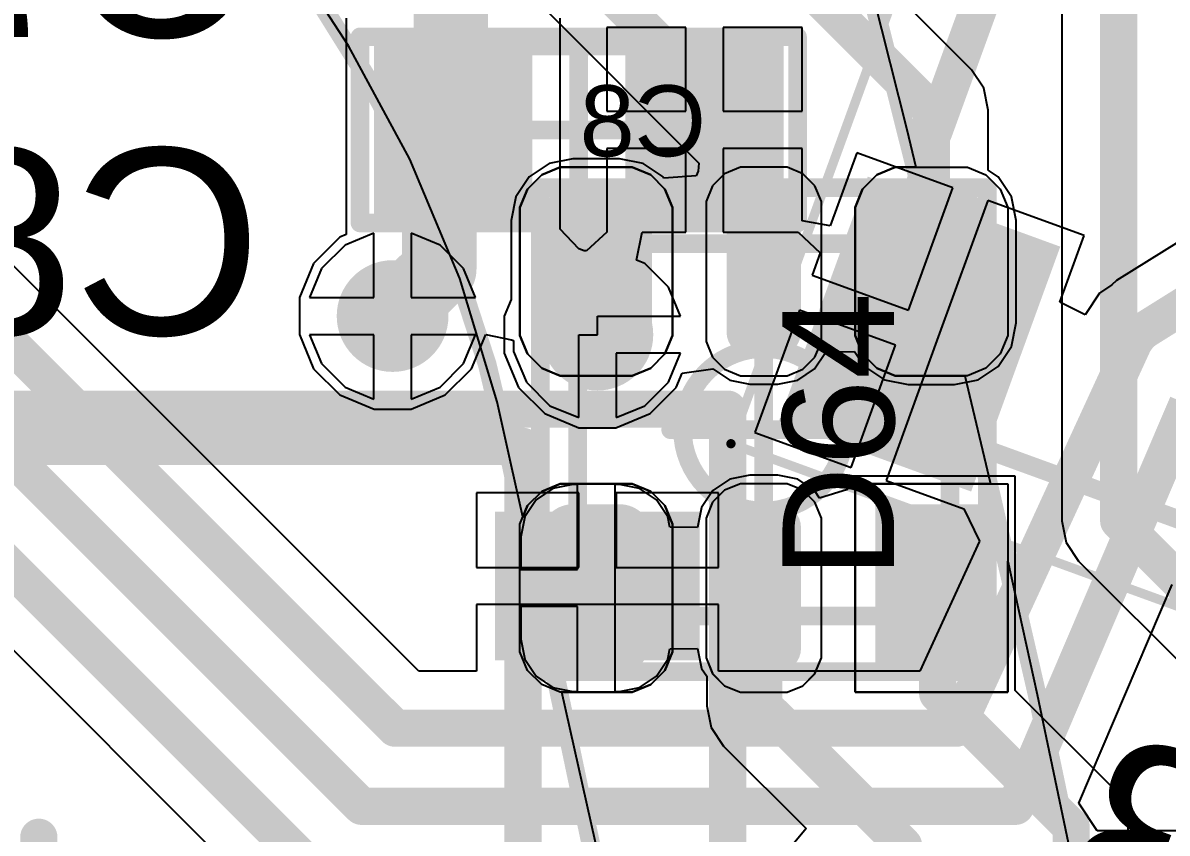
# Model space of a CAD drawing. Header units: inches. Extents: x -52 to 109, y 0 to 35.
# Drawn here: x 80.81 to 86.96, y 9.12 to 13.48 of the extents above; entities that cross this region are included whole.
import ezdxf

# ---------------------------------------------------------------- set-up
doc = ezdxf.new("R2010")
doc.units = ezdxf.units.IN
for name, color, linetype in [('Bottom 3D Body', 216, 'Continuous'), ('Bottom Assembly', 56, 'Continuous'), ('Bottom Courtyard', 56, 'Continuous'), ('Bottom Layer', 5, 'Continuous'), ('Bottom Overlay', 54, 'Continuous'), ('Bottom Paste', 16, 'Continuous'), ('Bottom Solder', 6, 'Continuous'), ('Mechanical 1', 6, 'Continuous'), ('Mechanical 4', 56, 'Continuous'), ('Top Component Outline', 56, 'Continuous'), ('Top Courtyard', 56, 'Continuous'), ('Top Layer', 1, 'Continuous'), ('Top Overlay', 2, 'Continuous'), ('Top Paste', 8, 'Continuous'), ('Top Solder', 216, 'Continuous'), ('Via Holes', 16, 'Continuous')]:
    doc.layers.add(name, color=color, linetype=linetype)
doc.styles.add('Arial', font='', dxfattribs={"height": 0.2})
doc.styles.get('Arial').set_extended_font_data('Arial')

# ---------------------------------------------------------------- blocks, each defined once
blk = doc.blocks.new('APA_RGB_LED_2020_392')
at = {"layer": 'Top Layer'}
h = blk.add_hatch(color=1, dxfattribs=at)
edge = h.paths.add_edge_path()
edge.add_arc((-1.125, 1.025), 0.125, 90, 180)
edge.add_line((-1.25, 1.025), (-1.25, 0.775))
edge.add_arc((-1.125, 0.775), 0.125, 180, 270)
edge.add_line((-1.125, 0.65), (-0.575, 0.65))
edge.add_arc((-0.575, 0.775), 0.125, 270, 360)
edge.add_line((-0.45, 0.775), (-0.45, 1.025))
edge.add_arc((-0.575, 1.025), 0.125, 0, 90)
edge.add_line((-0.575, 1.15), (-1.125, 1.15))
h = blk.add_hatch(color=1, dxfattribs=at)
edge = h.paths.add_edge_path()
edge.add_arc((0.575, 1.025), 0.125, 90, 180)
edge.add_line((0.45, 1.025), (0.45, 0.775))
edge.add_arc((0.575, 0.775), 0.125, 180, 270)
edge.add_line((0.575, 0.65), (1.125, 0.65))
edge.add_arc((1.125, 0.775), 0.125, 270, 360)
edge.add_line((1.25, 0.775), (1.25, 1.025))
edge.add_arc((1.125, 1.025), 0.125, 0, 90)
edge.add_line((1.125, 1.15), (0.575, 1.15))
h = blk.add_hatch(color=1, dxfattribs=at)
edge = h.paths.add_edge_path()
edge.add_arc((-1.175, 0.075), 0.075, 90, 180)
edge.add_line((-1.25, 0.075), (-1.25, -0.075))
edge.add_arc((-1.175, -0.075), 0.075, 180, 270)
edge.add_line((-1.175, -0.15), (-0.525, -0.15))
edge.add_arc((-0.525, -0.075), 0.075, 270, 360)
edge.add_line((-0.45, -0.075), (-0.45, 0.075))
edge.add_arc((-0.525, 0.075), 0.075, 0, 90)
edge.add_line((-0.525, 0.15), (-1.175, 0.15))
h = blk.add_hatch(color=1, dxfattribs=at)
edge = h.paths.add_edge_path()
edge.add_arc((0.525, 0.075), 0.075, 90, 180)
edge.add_line((0.45, 0.075), (0.45, -0.075))
edge.add_arc((0.525, -0.075), 0.075, 180, 270)
edge.add_line((0.525, -0.15), (1.175, -0.15))
edge.add_arc((1.175, -0.075), 0.075, 270, 360)
edge.add_line((1.25, -0.075), (1.25, 0.075))
edge.add_arc((1.175, 0.075), 0.075, 0, 90)
edge.add_line((1.175, 0.15), (0.525, 0.15))
blk.add_hatch(color=1, dxfattribs=at).paths.add_polyline_path([(-1.25, -0.65), (-0.45, -0.65), (-0.45, -1.15), (-1.25, -1.15)])
h = blk.add_hatch(color=1, dxfattribs=at)
edge = h.paths.add_edge_path()
edge.add_arc((0.575, -0.775), 0.125, 90, 180)
edge.add_line((0.45, -0.775), (0.45, -1.025))
edge.add_arc((0.575, -1.025), 0.125, 180, 270)
edge.add_line((0.575, -1.15), (1.125, -1.15))
edge.add_arc((1.125, -1.025), 0.125, 270, 360)
edge.add_line((1.25, -1.025), (1.25, -0.775))
edge.add_arc((1.125, -0.775), 0.125, 0, 90)
edge.add_line((1.125, -0.65), (0.575, -0.65))
at = {"layer": 'Top Paste'}
h = blk.add_hatch(color=8, dxfattribs=at)
edge = h.paths.add_edge_path()
edge.add_arc((-1.125, 1.025), 0.125, 90, 180)
edge.add_line((-1.25, 1.025), (-1.25, 0.775))
edge.add_arc((-1.125, 0.775), 0.125, 180, 270)
edge.add_line((-1.125, 0.65), (-0.575, 0.65))
edge.add_arc((-0.575, 0.775), 0.125, 270, 360)
edge.add_line((-0.45, 0.775), (-0.45, 1.025))
edge.add_arc((-0.575, 1.025), 0.125, 0, 90)
edge.add_line((-0.575, 1.15), (-1.125, 1.15))
h = blk.add_hatch(color=8, dxfattribs=at)
edge = h.paths.add_edge_path()
edge.add_arc((0.575, 1.025), 0.125, 90, 180)
edge.add_line((0.45, 1.025), (0.45, 0.775))
edge.add_arc((0.575, 0.775), 0.125, 180, 270)
edge.add_line((0.575, 0.65), (1.125, 0.65))
edge.add_arc((1.125, 0.775), 0.125, 270, 360)
edge.add_line((1.25, 0.775), (1.25, 1.025))
edge.add_arc((1.125, 1.025), 0.125, 0, 90)
edge.add_line((1.125, 1.15), (0.575, 1.15))
h = blk.add_hatch(color=8, dxfattribs=at)
edge = h.paths.add_edge_path()
edge.add_arc((-1.175, 0.075), 0.075, 90, 180)
edge.add_line((-1.25, 0.075), (-1.25, -0.075))
edge.add_arc((-1.175, -0.075), 0.075, 180, 270)
edge.add_line((-1.175, -0.15), (-0.525, -0.15))
edge.add_arc((-0.525, -0.075), 0.075, 270, 360)
edge.add_line((-0.45, -0.075), (-0.45, 0.075))
edge.add_arc((-0.525, 0.075), 0.075, 0, 90)
edge.add_line((-0.525, 0.15), (-1.175, 0.15))
h = blk.add_hatch(color=8, dxfattribs=at)
edge = h.paths.add_edge_path()
edge.add_arc((0.525, 0.075), 0.075, 90, 180)
edge.add_line((0.45, 0.075), (0.45, -0.075))
edge.add_arc((0.525, -0.075), 0.075, 180, 270)
edge.add_line((0.525, -0.15), (1.175, -0.15))
edge.add_arc((1.175, -0.075), 0.075, 270, 360)
edge.add_line((1.25, -0.075), (1.25, 0.075))
edge.add_arc((1.175, 0.075), 0.075, 0, 90)
edge.add_line((1.175, 0.15), (0.525, 0.15))
blk.add_hatch(color=8, dxfattribs=at).paths.add_polyline_path([(-1.25, -0.65), (-0.45, -0.65), (-0.45, -1.15), (-1.25, -1.15)])
h = blk.add_hatch(color=8, dxfattribs=at)
edge = h.paths.add_edge_path()
edge.add_arc((0.575, -0.775), 0.125, 90, 180)
edge.add_line((0.45, -0.775), (0.45, -1.025))
edge.add_arc((0.575, -1.025), 0.125, 180, 270)
edge.add_line((0.575, -1.15), (1.125, -1.15))
edge.add_arc((1.125, -1.025), 0.125, 270, 360)
edge.add_line((1.25, -1.025), (1.25, -0.775))
edge.add_arc((1.125, -0.775), 0.125, 0, 90)
edge.add_line((1.125, -0.65), (0.575, -0.65))
at = {"layer": 'Top Solder'}
h = blk.add_hatch(color=216, dxfattribs=at)
edge = h.paths.add_edge_path()
edge.add_arc((-1.125, 1.025), 0.175, 90, 180)
edge.add_line((-1.3, 1.025), (-1.3, 0.775))
edge.add_arc((-1.125, 0.775), 0.175, 180, 270)
edge.add_line((-1.125, 0.6), (-0.575, 0.6))
edge.add_arc((-0.575, 0.775), 0.175, 270, 360)
edge.add_line((-0.4, 0.775), (-0.4, 1.025))
edge.add_arc((-0.575, 1.025), 0.175, 0, 90)
edge.add_line((-0.575, 1.2), (-1.125, 1.2))
h = blk.add_hatch(color=216, dxfattribs=at)
edge = h.paths.add_edge_path()
edge.add_arc((0.575, 1.025), 0.175, 90, 180)
edge.add_line((0.4, 1.025), (0.4, 0.775))
edge.add_arc((0.575, 0.775), 0.175, 180, 270)
edge.add_line((0.575, 0.6), (1.125, 0.6))
edge.add_arc((1.125, 0.775), 0.175, 270, 360)
edge.add_line((1.3, 0.775), (1.3, 1.025))
edge.add_arc((1.125, 1.025), 0.175, 0, 90)
edge.add_line((1.125, 1.2), (0.575, 1.2))
h = blk.add_hatch(color=216, dxfattribs=at)
edge = h.paths.add_edge_path()
edge.add_arc((-1.175, 0.075), 0.125, 90, 180)
edge.add_line((-1.3, 0.075), (-1.3, -0.075))
edge.add_arc((-1.175, -0.075), 0.125, 180, 270)
edge.add_line((-1.175, -0.2), (-0.525, -0.2))
edge.add_arc((-0.525, -0.075), 0.125, 270, 360)
edge.add_line((-0.4, -0.075), (-0.4, 0.075))
edge.add_arc((-0.525, 0.075), 0.125, 0, 90)
edge.add_line((-0.525, 0.2), (-1.175, 0.2))
h = blk.add_hatch(color=216, dxfattribs=at)
edge = h.paths.add_edge_path()
edge.add_arc((0.525, 0.075), 0.125, 90, 180)
edge.add_line((0.4, 0.075), (0.4, -0.075))
edge.add_arc((0.525, -0.075), 0.125, 180, 270)
edge.add_line((0.525, -0.2), (1.175, -0.2))
edge.add_arc((1.175, -0.075), 0.125, 270, 360)
edge.add_line((1.3, -0.075), (1.3, 0.075))
edge.add_arc((1.175, 0.075), 0.125, 0, 90)
edge.add_line((1.175, 0.2), (0.525, 0.2))
blk.add_hatch(color=216, dxfattribs=at).paths.add_polyline_path([(-1.3, -0.6), (-0.4, -0.6), (-0.4, -1.2), (-1.3, -1.2)])
h = blk.add_hatch(color=216, dxfattribs=at)
edge = h.paths.add_edge_path()
edge.add_arc((0.575, -0.775), 0.175, 90, 180)
edge.add_line((0.4, -0.775), (0.4, -1.025))
edge.add_arc((0.575, -1.025), 0.175, 180, 270)
edge.add_line((0.575, -1.2), (1.125, -1.2))
edge.add_arc((1.125, -1.025), 0.175, 270, 360)
edge.add_line((1.3, -1.025), (1.3, -0.775))
edge.add_arc((1.125, -0.775), 0.175, 0, 90)
edge.add_line((1.125, -0.6), (0.575, -0.6))
at = {"layer": 'Top Component Outline'}
for points in [[(-1, 1, 0.1, 0.1, 0), (1, 1, 0.1, 0.1, 0)], [(-1, 1, 0.1, 0.1, 0), (-1, -1, 0.1, 0.1, 0)], [(1, 1, 0.1, 0.1, 0), (1, -1, 0.1, 0.1, 0)], [(-1, -1, 0.1, 0.1, 0), (1, -1, 0.1, 0.1, 0)]]:
    blk.add_lwpolyline(points, format="xyseb", dxfattribs=at)
for points in [[(-1.025, 1, 0.05, 0.05, 1), (-0.975, 1, 0.05, 0.05, 1)], [(-1.025, 1, 0.05, 0.05, 1), (-0.975, 1, 0.05, 0.05, 1)], [(0.975, 1, 0.05, 0.05, 1), (1.025, 1, 0.05, 0.05, 1)], [(0.975, 1, 0.05, 0.05, 1), (1.025, 1, 0.05, 0.05, 1)], [(-1.025, -1, 0.05, 0.05, 1), (-0.975, -1, 0.05, 0.05, 1)], [(-1.025, -1, 0.05, 0.05, 1), (-0.975, -1, 0.05, 0.05, 1)], [(0.975, -1, 0.05, 0.05, 1), (1.025, -1, 0.05, 0.05, 1)], [(0.975, -1, 0.05, 0.05, 1), (1.025, -1, 0.05, 0.05, 1)]]:
    blk.add_lwpolyline(points, format="xyseb", close=True, dxfattribs=at)
at = {"layer": 'Top Courtyard'}
for points in [[(-1.3, 1.2, 0.1, 0.1, 0), (-1.3, -1.2, 0.1, 0.1, 0)], [(-1.3, 1.2, 0.1, 0.1, 0), (1.3, 1.2, 0.1, 0.1, 0)], [(1.3, 1.2, 0.1, 0.1, 0), (1.3, -1.2, 0.1, 0.1, 0)], [(0, 0.5, 0.1, 0.1, 0), (0, -0.5, 0.1, 0.1, 0)], [(-0.5, 0, 0.1, 0.1, 0), (0.5, 0, 0.1, 0.1, 0)], [(-1.3, -1.2, 0.1, 0.1, 0), (1.3, -1.2, 0.1, 0.1, 0)]]:
    blk.add_lwpolyline(points, format="xyseb", dxfattribs=at)
for points in [[(-1.325, 1.2, 0.05, 0.05, 1), (-1.275, 1.2, 0.05, 0.05, 1)], [(-1.325, 1.2, 0.05, 0.05, 1), (-1.275, 1.2, 0.05, 0.05, 1)], [(1.275, 1.2, 0.05, 0.05, 1), (1.325, 1.2, 0.05, 0.05, 1)], [(1.275, 1.2, 0.05, 0.05, 1), (1.325, 1.2, 0.05, 0.05, 1)], [(-0.025, 0.5, 0.05, 0.05, 1), (0.025, 0.5, 0.05, 0.05, 1)], [(-0.525, 0, 0.05, 0.05, 1), (-0.475, 0, 0.05, 0.05, 1)], [(0.475, 0, 0.05, 0.05, 1), (0.525, 0, 0.05, 0.05, 1)], [(-0.025, -0.5, 0.05, 0.05, 1), (0.025, -0.5, 0.05, 0.05, 1)], [(-1.325, -1.2, 0.05, 0.05, 1), (-1.275, -1.2, 0.05, 0.05, 1)], [(-1.325, -1.2, 0.05, 0.05, 1), (-1.275, -1.2, 0.05, 0.05, 1)], [(1.275, -1.2, 0.05, 0.05, 1), (1.325, -1.2, 0.05, 0.05, 1)], [(1.275, -1.2, 0.05, 0.05, 1), (1.325, -1.2, 0.05, 0.05, 1)]]:
    blk.add_lwpolyline(points, format="xyseb", close=True, dxfattribs=at)
at = {"layer": 'Top Overlay'}
for p, q in [((-1.2929, 1.2689), (-1.1937, 1.31)), ((-1.1937, 1.31), (-1.14, 1.31)), ((-1.14, 1.31), (-1.14, 1.31)), ((-1.14, 1.31), (-0.56, 1.31)), ((-0.56, 1.31), (-0.5063, 1.31)), ((-0.5063, 1.31), (-0.4071, 1.2689)), ((0.4071, 1.2689), (0.5063, 1.31)), ((0.5063, 1.31), (0.56, 1.31)), ((0.56, 1.31), (0.56, 1.31)), ((0.56, 1.31), (1.14, 1.31)), ((1.14, 1.31), (1.1937, 1.31)), ((1.1937, 1.31), (1.2929, 1.2689)), ((-1.3689, 1.1929), (-1.2929, 1.2689)), ((-0.4071, 1.2689), (-0.3311, 1.1929)), ((0.3311, 1.1929), (0.4071, 1.2689)), ((1.2929, 1.2689), (1.3689, 1.1929)), ((-1.41, 1.0937), (-1.3689, 1.1929)), ((-0.3311, 1.1929), (-0.29, 1.0937)), ((0.29, 1.0937), (0.3311, 1.1929)), ((1.3689, 1.1929), (1.41, 1.0937)), ((-1.41, 1.04), (-1.41, 1.0937)), ((-0.29, 1.0937), (-0.29, 1.04)), ((0.29, 1.04), (0.29, 1.0937)), ((1.41, 1.0937), (1.41, 1.04)), ((-1.41, 0.76), (-1.41, 1.04)), ((-0.29, 1.04), (-0.29, 1.04)), ((-0.29, 1.04), (-0.29, 0.76)), ((0.29, 0.76), (0.29, 1.04)), ((1.41, 1.04), (1.41, 1.04)), ((1.41, 1.04), (1.41, 0.76)), ((-1.41, 0.76), (-1.41, 0.76)), ((-1.41, 0.7063), (-1.41, 0.76)), ((-0.29, 0.76), (-0.29, 0.7063)), ((0.29, 0.76), (0.29, 0.76)), ((0.29, 0.7063), (0.29, 0.76)), ((1.41, 0.76), (1.41, 0.7063)), ((-1.3689, 0.6071), (-1.41, 0.7063)), ((-0.29, 0.7063), (-0.3311, 0.6071)), ((0.3311, 0.6071), (0.29, 0.7063)), ((1.41, 0.7063), (1.3689, 0.6071)), ((-1.2929, 0.5311), (-1.3689, 0.6071)), ((-0.3311, 0.6071), (-0.4071, 0.5311)), ((0.4071, 0.5311), (0.3311, 0.6071)), ((1.3689, 0.6071), (1.2929, 0.5311)), ((-1.1937, 0.49), (-1.2929, 0.5311)), ((-0.4071, 0.5311), (-0.5063, 0.49)), ((0.5063, 0.49), (0.4071, 0.5311)), ((1.2929, 0.5311), (1.1937, 0.49)), ((-1.14, 0.49), (-1.1937, 0.49)), ((-0.56, 0.49), (-1.14, 0.49)), ((-0.5063, 0.49), (-0.56, 0.49)), ((-0.56, 0.49), (-0.56, 0.49)), ((0.56, 0.49), (0.5063, 0.49)), ((1.14, 0.49), (0.56, 0.49)), ((1.1937, 0.49), (1.14, 0.49)), ((1.14, 0.49), (1.14, 0.49)), ((-1.2258, 0.31), (-1.3103, 0.275)), ((-1.18, 0.31), (-1.2258, 0.31)), ((-0.52, 0.31), (-1.18, 0.31)), ((-0.4743, 0.31), (-0.52, 0.31)), ((-0.52, 0.31), (-0.52, 0.31)), ((-0.3897, 0.275), (-0.4743, 0.31)), ((0.4742, 0.31), (0.3897, 0.275)), ((0.52, 0.31), (0.4742, 0.31)), ((1.18, 0.31), (0.52, 0.31)), ((1.2258, 0.31), (1.18, 0.31)), ((1.18, 0.31), (1.18, 0.31)), ((1.3103, 0.275), (1.2258, 0.31)), ((-1.3103, 0.275), (-1.375, 0.2103)), ((-0.325, 0.2103), (-0.3897, 0.275)), ((0.3897, 0.275), (0.325, 0.2103)), ((1.375, 0.2103), (1.3103, 0.275)), ((-1.375, 0.2103), (-1.41, 0.1258)), ((-0.29, 0.1258), (-0.325, 0.2103)), ((0.325, 0.2103), (0.29, 0.1258)), ((1.41, 0.1258), (1.375, 0.2103)), ((-1.41, 0.1258), (-1.41, 0.08)), ((-0.29, 0.08), (-0.29, 0.1258)), ((0.29, 0.1258), (0.29, 0.08)), ((1.41, 0.08), (1.41, 0.1258)), ((-1.41, 0.08), (-1.41, -0.08)), ((-1.41, 0.08), (-1.41, 0.08)), ((-0.29, -0.08), (-0.29, 0.08)), ((0.29, 0.08), (0.29, -0.08)), ((0.29, 0.08), (0.29, 0.08)), ((1.41, -0.08), (1.41, 0.08)), ((-1.41, -0.08), (-1.41, -0.1257)), ((-0.29, -0.1257), (-0.29, -0.08)), ((-0.29, -0.08), (-0.29, -0.08)), ((0.29, -0.08), (0.29, -0.1257)), ((1.41, -0.1257), (1.41, -0.08)), ((1.41, -0.08), (1.41, -0.08)), ((-1.41, -0.1257), (-1.375, -0.2103)), ((-0.325, -0.2103), (-0.29, -0.1257)), ((0.29, -0.1257), (0.325, -0.2103)), ((1.375, -0.2103), (1.41, -0.1257)), ((-1.375, -0.2103), (-1.3103, -0.275)), ((-0.3897, -0.275), (-0.325, -0.2103)), ((0.325, -0.2103), (0.3897, -0.275)), ((1.3103, -0.275), (1.375, -0.2103)), ((-1.3103, -0.275), (-1.2258, -0.31)), ((-0.4743, -0.31), (-0.3897, -0.275)), ((0.3897, -0.275), (0.4742, -0.31)), ((1.2258, -0.31), (1.3103, -0.275)), ((-1.2258, -0.31), (-1.18, -0.31)), ((-1.18, -0.31), (-1.18, -0.31)), ((-1.18, -0.31), (-0.52, -0.31)), ((-0.52, -0.31), (-0.4743, -0.31)), ((0.4742, -0.31), (0.52, -0.31)), ((0.52, -0.31), (0.52, -0.31)), ((0.52, -0.31), (1.18, -0.31)), ((1.18, -0.31), (1.2258, -0.31)), ((-1.41, -1.31), (-1.41, -0.49)), ((-1.41, -0.49), (-0.29, -0.49)), ((-0.29, -0.49), (-0.29, -1.31)), ((0.4071, -0.5311), (0.5063, -0.49)), ((0.5063, -0.49), (0.56, -0.49)), ((0.56, -0.49), (0.56, -0.49)), ((0.56, -0.49), (1.14, -0.49)), ((1.14, -0.49), (1.1937, -0.49)), ((1.1937, -0.49), (1.2929, -0.5311)), ((0.3311, -0.6071), (0.4071, -0.5311)), ((1.2929, -0.5311), (1.3689, -0.6071)), ((0.29, -0.7063), (0.3311, -0.6071)), ((1.3689, -0.6071), (1.41, -0.7063)), ((0.29, -0.76), (0.29, -0.7063)), ((1.41, -0.7063), (1.41, -0.76)), ((0.29, -1.04), (0.29, -0.76)), ((1.41, -0.76), (1.41, -0.76)), ((1.41, -0.76), (1.41, -1.04)), ((0.29, -1.04), (0.29, -1.04)), ((0.29, -1.0937), (0.29, -1.04)), ((1.41, -1.04), (1.41, -1.0937)), ((0.3311, -1.1929), (0.29, -1.0937)), ((1.41, -1.0937), (1.3689, -1.1929)), ((0.4071, -1.2689), (0.3311, -1.1929)), ((1.3689, -1.1929), (1.2929, -1.2689)), ((0.5063, -1.31), (0.4071, -1.2689)), ((1.2929, -1.2689), (1.1937, -1.31)), ((-0.29, -1.31), (-1.41, -1.31)), ((0.56, -1.31), (0.5063, -1.31)), ((1.14, -1.31), (0.56, -1.31)), ((1.1937, -1.31), (1.14, -1.31)), ((1.14, -1.31), (1.14, -1.31))]:
    blk.add_line(p, q, dxfattribs=at)
at = {"layer": 'Top Courtyard', "style": 'Arial'}
blk.add_text('D64', height=0.6, dxfattribs=at).set_placement((-0.8, -0.7))
blk = doc.blocks.new('PTS526_SK15_SMTR2_LFS_B_437')
at = {"layer": 'Bottom Layer'}
blk.add_hatch(color=5, dxfattribs=at).paths.add_polyline_path([(2.5, 2.2), (3.5, 2.2), (3.5, 1.5), (2.5, 1.5)])
at = {"layer": 'Bottom Paste'}
blk.add_hatch(color=16, dxfattribs=at).paths.add_polyline_path([(2.5, 2.2), (3.5, 2.2), (3.5, 1.5), (2.5, 1.5)])
at = {"layer": 'Bottom Solder'}
blk.add_hatch(color=6, dxfattribs=at).paths.add_polyline_path([(2.45, 2.25), (3.55, 2.25), (3.55, 1.45), (2.45, 1.45)])
at = {"layer": 'Bottom 3D Body'}
for points in [[(-2.6, 2.6, 0.2, 0.2, 0), (2.6, 2.6, 0.2, 0.2, 0)], [(2.6, -2.6, 0.2, 0.2, 0), (2.6, 2.6, 0.2, 0.2, 0)]]:
    blk.add_lwpolyline(points, format="xyseb", dxfattribs=at)
blk.add_lwpolyline([(2.55, 2.6, 0.1, 0.1, 1), (2.65, 2.6, 0.1, 0.1, 1)], format="xyseb", close=True, dxfattribs=at)
blk.add_lwpolyline([(2.55, 2.6, 0.1, 0.1, 1), (2.65, 2.6, 0.1, 0.1, 1)], format="xyseb", close=True, dxfattribs=at)
at = {"layer": 'Bottom Courtyard'}
for points in [[(-3.7, 2.8, 0.2, 0.2, 0), (3.7, 2.8, 0.2, 0.2, 0)], [(3.7, -2.8, 0.2, 0.2, 0), (3.7, 2.8, 0.2, 0.2, 0)], [(0, -0.5, 0.2, 0.2, 0), (0, 0.5, 0.2, 0.2, 0)]]:
    blk.add_lwpolyline(points, format="xyseb", dxfattribs=at)
for points in [[(3.65, 2.8, 0.1, 0.1, 1), (3.75, 2.8, 0.1, 0.1, 1)], [(3.65, 2.8, 0.1, 0.1, 1), (3.75, 2.8, 0.1, 0.1, 1)], [(-0.05, 0.5, 0.1, 0.1, 1), (0.05, 0.5, 0.1, 0.1, 1)]]:
    blk.add_lwpolyline(points, format="xyseb", close=True, dxfattribs=at)
at = {"layer": 'Bottom Overlay'}
for points in [[(-2.6, 2.6, 0.2, 0.2, 0), (2.6, 2.6, 0.2, 0.2, 0)], [(2.6, -1.1, 0.2, 0.2, 0), (2.6, 1.1, 0.2, 0.2, 0)]]:
    blk.add_lwpolyline(points, format="xyseb", dxfattribs=at)
for points in [[(2.55, 2.6, 0.1, 0.1, 1), (2.65, 2.6, 0.1, 0.1, 1)], [(2.55, 1.1, 0.1, 0.1, 1), (2.65, 1.1, 0.1, 0.1, 1)]]:
    blk.add_lwpolyline(points, format="xyseb", close=True, dxfattribs=at)
blk = doc.blocks.new('GCT_MEM2085_00_115_00_A_REV0_2_B_439')
at = {"layer": 'Bottom Layer'}
blk.add_hatch(color=5, dxfattribs=at).paths.add_polyline_path([(4.65, -3.23), (5.95, -3.23), (5.95, -4.23), (4.65, -4.23)])
at = {"layer": 'Bottom Paste'}
blk.add_hatch(color=16, dxfattribs=at).paths.add_polyline_path([(4.65, -3.23), (5.95, -3.23), (5.95, -4.23), (4.65, -4.23)])
at = {"layer": 'Bottom Solder'}
blk.add_hatch(color=6, dxfattribs=at).paths.add_polyline_path([(4.6, -3.18), (6, -3.18), (6, -4.28), (4.6, -4.28)])
at = {"layer": 'Bottom 3D Body'}
for points in [[(5.76, -4.03, 0.1, 0.1, 0), (5.76, 4.03, 0.1, 0.1, 0)], [(5.76, -4.03, 0.1, 0.1, 0), (-5.76, -4.03, 0.1, 0.1, 0)]]:
    blk.add_lwpolyline(points, format="xyseb", dxfattribs=at)
blk.add_lwpolyline([(5.735, -4.03, 0.05, 0.05, 1), (5.785, -4.03, 0.05, 0.05, 1)], format="xyseb", close=True, dxfattribs=at)
blk.add_lwpolyline([(5.735, -4.03, 0.05, 0.05, 1), (5.785, -4.03, 0.05, 0.05, 1)], format="xyseb", close=True, dxfattribs=at)
at = {"layer": 'Bottom Courtyard'}
for points in [[(6.2, -4.48, 0.05, 0.05, 0), (6.2, 11.62, 0.05, 0.05, 0)], [(6.2, -4.48, 0.05, 0.05, 0), (-6.2, -4.48, 0.05, 0.05, 0)]]:
    blk.add_lwpolyline(points, format="xyseb", dxfattribs=at)
blk.add_lwpolyline([(6.1875, -4.48, 0.025, 0.025, 1), (6.2125, -4.48, 0.025, 0.025, 1)], format="xyseb", close=True, dxfattribs=at)
blk.add_lwpolyline([(6.1875, -4.48, 0.025, 0.025, 1), (6.2125, -4.48, 0.025, 0.025, 1)], format="xyseb", close=True, dxfattribs=at)
at = {"layer": 'Bottom Overlay'}
blk.add_lwpolyline([(4.25, -4.03, 0.2, 0.2, 0), (3.2, -4.03, 0.2, 0.2, 0)], format="xyseb", dxfattribs=at)
blk.add_lwpolyline([(4.2, -4.03, 0.1, 0.1, 1), (4.3, -4.03, 0.1, 0.1, 1)], format="xyseb", close=True, dxfattribs=at)
blk = doc.blocks.new('CAPC1608X06L_B_445')
at = {"layer": 'Bottom Layer'}
for points in [[(-0.3, 0.4), (-0.3, -0.4), (-1.05, -0.4), (-1.05, 0.4)], [(1.05, 0.4), (1.05, -0.4), (0.3, -0.4), (0.3, 0.4)]]:
    blk.add_hatch(color=5, dxfattribs=at).paths.add_polyline_path(points)
at = {"layer": 'Bottom Paste'}
for points in [[(-0.3, 0.4), (-0.3, -0.4), (-1.05, -0.4), (-1.05, 0.4)], [(1.05, 0.4), (1.05, -0.4), (0.3, -0.4), (0.3, 0.4)]]:
    blk.add_hatch(color=16, dxfattribs=at).paths.add_polyline_path(points)
at = {"layer": 'Bottom Solder'}
for points in [[(-0.25, 0.45), (-0.25, -0.45), (-1.1, -0.45), (-1.1, 0.45)], [(1.1, 0.45), (1.1, -0.45), (0.25, -0.45), (0.25, 0.45)]]:
    blk.add_hatch(color=6, dxfattribs=at).paths.add_polyline_path(points)
at = {"layer": 'Bottom Assembly'}
for points in [[(-0.85, 0.45, 0.1, 0.1, 0), (-0.85, -0.45, 0.1, 0.1, 0)], [(0.85, 0.45, 0.1, 0.1, 0), (-0.85, 0.45, 0.1, 0.1, 0)], [(0.85, 0.45, 0.1, 0.1, 0), (0.85, -0.45, 0.1, 0.1, 0)], [(0.85, -0.45, 0.1, 0.1, 0), (-0.85, -0.45, 0.1, 0.1, 0)]]:
    blk.add_lwpolyline(points, format="xyseb", dxfattribs=at)
for points in [[(-0.875, 0.45, 0.05, 0.05, 1), (-0.825, 0.45, 0.05, 0.05, 1)], [(-0.875, 0.45, 0.05, 0.05, 1), (-0.825, 0.45, 0.05, 0.05, 1)], [(0.825, 0.45, 0.05, 0.05, 1), (0.875, 0.45, 0.05, 0.05, 1)], [(0.825, 0.45, 0.05, 0.05, 1), (0.875, 0.45, 0.05, 0.05, 1)], [(-0.875, -0.45, 0.05, 0.05, 1), (-0.825, -0.45, 0.05, 0.05, 1)], [(-0.875, -0.45, 0.05, 0.05, 1), (-0.825, -0.45, 0.05, 0.05, 1)], [(0.825, -0.45, 0.05, 0.05, 1), (0.875, -0.45, 0.05, 0.05, 1)], [(0.825, -0.45, 0.05, 0.05, 1), (0.875, -0.45, 0.05, 0.05, 1)]]:
    blk.add_lwpolyline(points, format="xyseb", close=True, dxfattribs=at)
at = {"layer": 'Bottom Courtyard'}
for points in [[(1.175, 0.5, 0.1, 0.1, 0), (-1.175, 0.5, 0.1, 0.1, 0)], [(-1.175, 0.5, 0.1, 0.1, 0), (-1.175, -0.5, 0.1, 0.1, 0)], [(0, 0.45, 0.1, 0.1, 0), (0, -0.45, 0.1, 0.1, 0)], [(1.175, 0.5, 0.1, 0.1, 0), (1.175, -0.5, 0.1, 0.1, 0)], [(0.45, 0, 0.1, 0.1, 0), (-0.45, 0, 0.1, 0.1, 0)], [(1.175, -0.5, 0.1, 0.1, 0), (-1.175, -0.5, 0.1, 0.1, 0)]]:
    blk.add_lwpolyline(points, format="xyseb", dxfattribs=at)
for points in [[(-1.2, 0.5, 0.05, 0.05, 1), (-1.15, 0.5, 0.05, 0.05, 1)], [(-1.2, 0.5, 0.05, 0.05, 1), (-1.15, 0.5, 0.05, 0.05, 1)], [(-0.025, 0.45, 0.05, 0.05, 1), (0.025, 0.45, 0.05, 0.05, 1)], [(1.15, 0.5, 0.05, 0.05, 1), (1.2, 0.5, 0.05, 0.05, 1)], [(1.15, 0.5, 0.05, 0.05, 1), (1.2, 0.5, 0.05, 0.05, 1)], [(-0.475, 0, 0.05, 0.05, 1), (-0.425, 0, 0.05, 0.05, 1)], [(0.425, 0, 0.05, 0.05, 1), (0.475, 0, 0.05, 0.05, 1)], [(-0.025, -0.45, 0.05, 0.05, 1), (0.025, -0.45, 0.05, 0.05, 1)], [(-1.2, -0.5, 0.05, 0.05, 1), (-1.15, -0.5, 0.05, 0.05, 1)], [(-1.2, -0.5, 0.05, 0.05, 1), (-1.15, -0.5, 0.05, 0.05, 1)], [(1.15, -0.5, 0.05, 0.05, 1), (1.2, -0.5, 0.05, 0.05, 1)], [(1.15, -0.5, 0.05, 0.05, 1), (1.2, -0.5, 0.05, 0.05, 1)]]:
    blk.add_lwpolyline(points, format="xyseb", close=True, dxfattribs=at)
at = {"layer": 'Bottom Assembly', "style": 'Arial', "text_generation_flag": 2}
blk.add_text('C8', height=0.381, rotation=180, dxfattribs=at).set_placement((-0.6849, 0.1416))

msp = doc.modelspace()

# ---------------------------------------------------------------- hatches: boundary and pattern name
at = {"layer": 'Bottom Layer'}
h = msp.add_hatch(color=5, dxfattribs=at)
edge = h.paths.add_edge_path()
edge.add_arc((82.8, 11.9), 0.3, 0, 360)
h = msp.add_hatch(color=5, dxfattribs=at)
edge = h.paths.add_edge_path()
edge.add_arc((83.9, 11.8), 0.3, 0, 360)
at = {"layer": 'Top Layer'}
h = msp.add_hatch(color=1, dxfattribs=at)
edge = h.paths.add_edge_path()
edge.add_arc((82.8, 11.9), 0.3, 0, 360)
h = msp.add_hatch(color=1, dxfattribs=at)
edge = h.paths.add_edge_path()
edge.add_arc((83.9, 11.8), 0.3, 0, 360)
at = {"layer": 'Via Holes'}
h = msp.add_hatch(color=7, dxfattribs=at)
edge = h.paths.add_edge_path()
edge.add_arc((82.8, 11.9), 0.15, 0, 360)
h = msp.add_hatch(color=7, dxfattribs=at)
edge = h.paths.add_edge_path()
edge.add_arc((83.9, 11.8), 0.15, 0, 360)

# ---------------------------------------------------------------- linework, layer by layer
at = {"layer": 'Bottom Layer'}
for p, q in [((82.9407, 9.9919), (78.1163, 14.8163)), ((82.55, 13.5), (82.55, 12.3376)), ((83.7, 13.45), (83.7, 13.5)), ((83.7, 12.3666), (83.7, 13.45)), ((84.375, 13.45), (83.95, 13.45)), ((83.95, 13.45), (83.95, 13)), ((84.375, 13), (84.375, 13.45)), ((85, 13.45), (84.575, 13.45)), ((84.575, 13.45), (84.575, 13)), ((85, 13), (85, 13.45)), ((83.95, 13), (84.375, 13)), ((84.575, 13), (85, 13)), ((84.375, 12.8), (83.95, 12.8)), ((83.95, 12.8), (83.95, 12.4)), ((84.375, 12.35), (84.375, 12.8)), ((85, 12.8), (84.575, 12.8)), ((84.575, 12.8), (84.575, 12.35)), ((85, 12.4118), (85, 12.8)), ((85.2927, 12.7773), (85.15, 12.3854)), ((85.8095, 12.5892), (85.2927, 12.7773)), ((85.5701, 11.9314), (85.8095, 12.5892)), ((85.9974, 12.5208), (85.7238, 11.769)), ((86.5143, 12.3327), (85.9974, 12.5208)), ((87.2465, 12.4398), (86.6886, 12.0911)), ((83.7996, 12.2615), (83.7, 12.3666)), ((83.95, 12.4), (83.95, 12.35)), ((85.15, 12.3854), (85, 12.4118)), ((82.5168, 12.3239), (82.3761, 12.1832)), ((82.55, 12.3376), (82.5168, 12.3239)), ((83.95, 12.35), (83.8414, 12.25)), ((84.1102, 12.2), (84.14, 12.35)), ((84.14, 12.35), (84.375, 12.35)), ((84.575, 12.35), (84.9775, 12.35)), ((84.9775, 12.35), (85.0972, 12.2403)), ((86.3841, 11.9751), (86.5143, 12.3327)), ((83.8293, 12.25), (83.7996, 12.2615)), ((83.8414, 12.25), (83.8293, 12.25)), ((85.0972, 12.2403), (85.0532, 12.1195)), ((82.3761, 12.1832), (82.3, 11.9995)), ((84.1549, 12.1815), (84.1102, 12.2)), ((84.2815, 12.0549), (84.1549, 12.1815)), ((85.0532, 12.1195), (85.5701, 11.9314)), ((84.3457, 11.9), (84.2815, 12.0549)), ((86.6637, 12.0677), (86.5962, 12.0226)), ((86.6886, 12.0911), (86.6637, 12.0677)), ((82.3, 11.9995), (82.3, 11.8005)), ((86.5962, 12.0226), (86.5189, 11.9068)), ((84.9848, 11.9316), (84.7454, 11.2738)), ((85.5017, 11.7435), (84.9848, 11.9316)), ((86.5189, 11.9068), (86.3841, 11.9751)), ((78.9733, 11.8941), (82.2558, 8.6116)), ((83.9, 11.8), (83.9, 11.9)), ((83.9, 11.9), (84.3457, 11.9)), ((82.3, 11.8005), (82.3761, 11.6168)), ((83.2239, 11.6168), (83.3, 11.8005)), ((83.3, 11.8005), (83.4383, 11.7722)), ((83.8, 11.3543), (83.8, 11.8)), ((83.8, 11.8), (83.9, 11.8)), ((83.4383, 11.7722), (83.45, 11.7679)), ((83.45, 11.7679), (83.45, 11.7105)), ((85.2622, 11.0857), (85.5017, 11.7435)), ((85.7238, 11.769), (85.4502, 11.0173)), ((83.45, 11.7105), (83.5185, 11.5451)), ((84.3457, 11.7), (84, 11.7)), ((84, 11.7), (84, 11.3543)), ((84.2815, 11.5451), (84.3457, 11.7)), ((82.3761, 11.6168), (82.5168, 11.4761)), ((83.0832, 11.4761), (83.2239, 11.6168)), ((83.5185, 11.5451), (83.6451, 11.4185)), ((84.1549, 11.4185), (84.2815, 11.5451)), ((82.5168, 11.4761), (82.7005, 11.4)), ((82.8995, 11.4), (83.0832, 11.4761)), ((82.7005, 11.4), (82.8995, 11.4)), ((83.6451, 11.4185), (83.8, 11.3543)), ((84, 11.3543), (84.1549, 11.4185)), ((84.7454, 11.2738), (85.2622, 11.0857)), ((85.4502, 11.0173), (85.8684, 10.8651)), ((83.8, 10.95), (83.25, 10.95)), ((83.25, 10.95), (83.25, 10.55)), ((83.8, 10.55), (83.8, 10.95)), ((84.55, 10.95), (84, 10.95)), ((84, 10.95), (84, 10.55)), ((84.55, 10.55), (84.55, 10.95)), ((85.8684, 10.8651), (85.9529, 10.6898)), ((85.9529, 10.6898), (85.632, 9.9919)), ((83.25, 10.55), (83.8, 10.55)), ((84, 10.55), (84.55, 10.55)), ((86.4859, 9.2838), (86.9874, 10.4578)), ((84.55, 10.35), (83.25, 10.35)), ((83.25, 10.35), (83.25, 9.9919)), ((84.55, 9.9919), (84.55, 10.35)), ((83.25, 9.9919), (82.9407, 9.9919)), ((85.632, 9.9919), (84.55, 9.9919)), ((86.5849, 9.1338), (86.4859, 9.2838)), ((87.7593, 9.1338), (86.5849, 9.1338))]:
    msp.add_line(p, q, dxfattribs=at)
for points in [[(77.9, 14.6, 0.2, 0.2, 0), (82.814, 9.686, 0.2, 0.2, 0)], [(83.1125, 12.9125, 0.4, 0.4, 0), (83.1125, 13.9875, 0.4, 0.4, 0)], [(78.1, 13.8, 0.2, 0.2, 0), (82.6336, 9.2664, 0.2, 0.2, 0)], [(83.0507, 12.8257, 0.4, 0.4, 0), (83.125, 12.9, 0.4, 0.4, 0)], [(83.1125, 12.9125, 0.4, 0.4, 0), (83.125, 12.9, 0.4, 0.4, 0)], [(83.0507, 12.1507, 0.4, 0.4, 0), (83.0507, 12.8257, 0.4, 0.4, 0)], [(79.1, 12.2, 0.2, 0.2, 0), (82.4721, 8.8279, 0.2, 0.2, 0)], [(82.8, 11.9, 0.4, 0.4, 0), (83.0507, 12.1507, 0.4, 0.4, 0)], [(86.8507, 11.8317, 0.2, 0.2, 0), (87.5135, 12.2459, 0.2, 0.2, 0)], [(86.7755, 11.7468, 0.2, 0.2, -0.144776), (86.8507, 11.8317, 0.2, 0.2, 0)], [(85.8281, 9.686, 0.2, 0.2, 0), (86.7755, 11.7468, 0.2, 0.2, 0)], [(86.1458, 9.2664, 0.2, 0.2, 0), (87.069, 11.4274, 0.2, 0.2, 0)], [(82.814, 9.686, 0.2, 0.2, 0), (85.8281, 9.686, 0.2, 0.2, 0)], [(82.6336, 9.2664, 0.2, 0.2, 0), (86.1458, 9.2664, 0.2, 0.2, 0)]]:
    msp.add_lwpolyline(points, format="xyseb", dxfattribs=at)
for points in [[(83.0125, 12.9125, 0.2, 0.2, 1), (83.2125, 12.9125, 0.2, 0.2, 1)], [(83.0125, 12.9125, 0.2, 0.2, 1), (83.2125, 12.9125, 0.2, 0.2, 1)], [(83.025, 12.9, 0.2, 0.2, 1), (83.225, 12.9, 0.2, 0.2, 1)], [(83.025, 12.9, 0.2, 0.2, 1), (83.225, 12.9, 0.2, 0.2, 1)], [(82.9507, 12.8257, 0.2, 0.2, 1), (83.1507, 12.8257, 0.2, 0.2, 1)], [(82.9507, 12.8257, 0.2, 0.2, 1), (83.1507, 12.8257, 0.2, 0.2, 1)], [(82.9507, 12.1507, 0.2, 0.2, 1), (83.1507, 12.1507, 0.2, 0.2, 1)], [(82.9507, 12.1507, 0.2, 0.2, 1), (83.1507, 12.1507, 0.2, 0.2, 1)], [(82.7, 11.9, 0.2, 0.2, 1), (82.9, 11.9, 0.2, 0.2, 1)], [(86.8007, 11.8317, 0.1, 0.1, 1), (86.9007, 11.8317, 0.1, 0.1, 1)], [(86.8007, 11.8317, 0.1, 0.1, 1), (86.9007, 11.8317, 0.1, 0.1, 1)], [(86.7255, 11.7468, 0.1, 0.1, 1), (86.8255, 11.7468, 0.1, 0.1, 1)], [(86.7255, 11.7468, 0.1, 0.1, 1), (86.8255, 11.7468, 0.1, 0.1, 1)], [(82.764, 9.686, 0.1, 0.1, 1), (82.864, 9.686, 0.1, 0.1, 1)], [(82.764, 9.686, 0.1, 0.1, 1), (82.864, 9.686, 0.1, 0.1, 1)], [(85.7781, 9.686, 0.1, 0.1, 1), (85.8781, 9.686, 0.1, 0.1, 1)], [(85.7781, 9.686, 0.1, 0.1, 1), (85.8781, 9.686, 0.1, 0.1, 1)], [(82.5836, 9.2664, 0.1, 0.1, 1), (82.6836, 9.2664, 0.1, 0.1, 1)], [(82.5836, 9.2664, 0.1, 0.1, 1), (82.6836, 9.2664, 0.1, 0.1, 1)], [(86.0958, 9.2664, 0.1, 0.1, 1), (86.1958, 9.2664, 0.1, 0.1, 1)], [(86.0958, 9.2664, 0.1, 0.1, 1), (86.1958, 9.2664, 0.1, 0.1, 1)]]:
    msp.add_lwpolyline(points, format="xyseb", close=True, dxfattribs=at)
at = {"layer": 'Mechanical 1'}
for points in [[(84.3904, 11.4562, 0.1, 0.1, -0.303347), (84.7936, 11.7256, 0.1, 0.1, 0)], [(84.7936, 11.7256, 0.1, 0.1, -0.198914), (85.1023, 11.5978, 0.1, 0.1, 0)], [(85.1023, 11.5978, 0.1, 0.1, -0.198913), (85.2301, 11.2891, 0.1, 0.1, 0)], [(84.485, 10.9805, 0.1, 0.1, -0.303344), (84.3904, 11.4562, 0.1, 0.1, 0)], [(85.2301, 11.2891, 0.1, 0.1, -0.303346), (84.9607, 10.8859, 0.1, 0.1, 0)], [(84.9607, 10.8859, 0.1, 0.1, -0.303346), (84.485, 10.9805, 0.1, 0.1, 0)]]:
    msp.add_lwpolyline(points, format="xyseb", dxfattribs=at)
for points in [[(84.7686, 11.7256, 0.05, 0.05, 1), (84.8186, 11.7256, 0.05, 0.05, 1)], [(84.7686, 11.7256, 0.05, 0.05, 1), (84.8186, 11.7256, 0.05, 0.05, 1)], [(85.0773, 11.5978, 0.05, 0.05, 1), (85.1273, 11.5978, 0.05, 0.05, 1)], [(85.0773, 11.5978, 0.05, 0.05, 1), (85.1273, 11.5978, 0.05, 0.05, 1)], [(84.3654, 11.4562, 0.05, 0.05, 1), (84.4154, 11.4562, 0.05, 0.05, 1)], [(84.3654, 11.4562, 0.05, 0.05, 1), (84.4154, 11.4562, 0.05, 0.05, 1)], [(85.2051, 11.2891, 0.05, 0.05, 1), (85.2551, 11.2891, 0.05, 0.05, 1)], [(85.2051, 11.2891, 0.05, 0.05, 1), (85.2551, 11.2891, 0.05, 0.05, 1)], [(84.46, 10.9805, 0.05, 0.05, 1), (84.51, 10.9805, 0.05, 0.05, 1)], [(84.46, 10.9805, 0.05, 0.05, 1), (84.51, 10.9805, 0.05, 0.05, 1)], [(84.9357, 10.8859, 0.05, 0.05, 1), (84.9857, 10.8859, 0.05, 0.05, 1)], [(84.9357, 10.8859, 0.05, 0.05, 1), (84.9857, 10.8859, 0.05, 0.05, 1)]]:
    msp.add_lwpolyline(points, format="xyseb", close=True, dxfattribs=at)
at = {"layer": 'Mechanical 4'}
for points in [[(84.2363, 17.9211, 0.1, 0.1, -0.014943), (86.2615, 9.8671, 0.1, 0.1, 0)], [(82.3747, 13.6426, 0.1, 0.1, -0.101637), (83.4367, 11.1008, 0.1, 0.1, 0)], [(83.4367, 11.1008, 0.1, 0.1, 0), (84.1827, 7.5494, 0.1, 0.1, 0)], [(86.2615, 9.8671, 0.1, 0.1, 0), (86.5135, 8.6677, 0.1, 0.1, 0)]]:
    msp.add_lwpolyline(points, format="xyseb", dxfattribs=at)
for points in [[(83.4117, 11.1008, 0.05, 0.05, 1), (83.4617, 11.1008, 0.05, 0.05, 1)], [(83.4117, 11.1008, 0.05, 0.05, 1), (83.4617, 11.1008, 0.05, 0.05, 1)], [(86.2365, 9.8671, 0.05, 0.05, 1), (86.2865, 9.8671, 0.05, 0.05, 1)], [(86.2365, 9.8671, 0.05, 0.05, 1), (86.2865, 9.8671, 0.05, 0.05, 1)]]:
    msp.add_lwpolyline(points, format="xyseb", close=True, dxfattribs=at)
at = {"layer": 'Top Layer'}
for p, q in [((86.3941, 18.991), (86.3941, 10.8)), ((85.9099, 13.2227), (85.1449, 13.9877)), ((83.6242, 13.5432), (84.4453, 12.7221)), ((85.9762, 13.1234), (85.9099, 13.2227)), ((85.9995, 13.0064), (85.9762, 13.1234)), ((85.9995, 12.6842), (85.9995, 13.0064)), ((83.7686, 12.7455), (83.6418, 12.7203)), ((84.0186, 12.7455), (83.7686, 12.7455)), ((84.1454, 12.7203), (84.0186, 12.7455)), ((84.4453, 12.7221), (84.4417, 12.6786)), ((83.6418, 12.7203), (83.5343, 12.6485)), ((84.2529, 12.6485), (84.1454, 12.7203)), ((84.4417, 12.6786), (84.4298, 12.6538)), ((86.0529, 12.6485), (85.9995, 12.6842)), ((83.5343, 12.6485), (83.4625, 12.541)), ((84.2576, 12.6415), (84.2529, 12.6485)), ((84.4298, 12.6538), (84.2576, 12.6415)), ((86.1248, 12.541), (86.0529, 12.6485)), ((83.4625, 12.541), (83.4373, 12.4141)), ((86.15, 12.4141), (86.1248, 12.541)), ((83.4373, 12.4141), (83.4373, 11.9894)), ((86.15, 11.8641), (86.15, 12.4141)), ((82.7, 12.3457), (82.5451, 12.2815)), ((82.7, 12), (82.7, 12.3457)), ((83.0549, 12.2815), (82.9, 12.3457)), ((82.9, 12.3457), (82.9, 12)), ((82.5451, 12.2815), (82.4185, 12.1549)), ((83.1815, 12.1549), (83.0549, 12.2815)), ((82.4185, 12.1549), (82.3543, 12)), ((83.2457, 12), (83.1815, 12.1549)), ((82.3543, 12), (82.7, 12)), ((82.9, 12), (83.2457, 12)), ((83.4373, 11.9894), (83.4, 11.8995)), ((83.4, 11.8995), (83.4, 11.7005)), ((86.1248, 11.7373), (86.15, 11.8641)), ((82.7, 11.8), (82.3543, 11.8)), ((82.3543, 11.8), (82.4185, 11.6451)), ((82.7, 11.4543), (82.7, 11.8)), ((83.2457, 11.8), (82.9, 11.8)), ((82.9, 11.8), (82.9, 11.4543)), ((83.1815, 11.6451), (83.2457, 11.8)), ((83.4, 11.7005), (83.4761, 11.5168)), ((85.0669, 11.6159), (85.1219, 11.6983)), ((85.1219, 11.6983), (85.1545, 11.7073)), ((85.1545, 11.7073), (85.2811, 11.7094)), ((85.2811, 11.7094), (85.3343, 11.6298)), ((86.0529, 11.6298), (86.1248, 11.7373)), ((82.4185, 11.6451), (82.5451, 11.5185)), ((83.0549, 11.5185), (83.1815, 11.6451)), ((84.3554, 11.5928), (84.5191, 11.6157)), ((84.5191, 11.6157), (84.5258, 11.6123)), ((84.9759, 11.5551), (85.0669, 11.6159)), ((85.3343, 11.6298), (85.4418, 11.558)), ((85.9454, 11.558), (86.0529, 11.6298)), ((84.3239, 11.5168), (84.3554, 11.5928)), ((84.5258, 11.6123), (84.6113, 11.5551)), ((84.6113, 11.5551), (84.7186, 11.5338)), ((84.8686, 11.5338), (84.9759, 11.5551)), ((85.4418, 11.558), (85.5686, 11.5328)), ((85.8186, 11.5328), (85.9454, 11.558)), ((82.5451, 11.5185), (82.7, 11.4543)), ((82.9, 11.4543), (83.0549, 11.5185)), ((83.4761, 11.5168), (83.6168, 11.3761)), ((84.1832, 11.3761), (84.3239, 11.5168)), ((84.7186, 11.5338), (84.8686, 11.5338)), ((85.5686, 11.5328), (85.8186, 11.5328)), ((83.6168, 11.3761), (83.8005, 11.3)), ((83.9995, 11.3), (84.1832, 11.3761)), ((83.8005, 11.3), (83.9995, 11.3)), ((84.6113, 11.0232), (84.5204, 10.9624)), ((84.7186, 11.0445), (84.6113, 11.0232)), ((84.8686, 11.0445), (84.7186, 11.0445)), ((84.9759, 11.0232), (84.8686, 11.0445)), ((85.0669, 10.9624), (84.9759, 11.0232)), ((86.1436, 11.0391), (85.2436, 11.0391)), ((85.2436, 11.0391), (85.2436, 10.9679)), ((86.1436, 9.8889), (86.1436, 11.0391)), ((83.6613, 10.9732), (83.5704, 10.9124)), ((83.7686, 10.9945), (83.6613, 10.9732)), ((83.7936, 10.9945), (83.7686, 10.9945)), ((83.7936, 10.5391), (83.7936, 10.9945)), ((84.0186, 10.9945), (83.9936, 10.9945)), ((83.9936, 10.9945), (83.9936, 10.4391)), ((84.1259, 10.9732), (84.0186, 10.9945)), ((84.2169, 10.9124), (84.1259, 10.9732)), ((84.5204, 10.9624), (84.4596, 10.8714)), ((85.0936, 10.9224), (85.0669, 10.9624)), ((85.2436, 10.9679), (85.0936, 10.9224)), ((83.5704, 10.9124), (83.5096, 10.8214)), ((84.2777, 10.8214), (84.2169, 10.9124)), ((83.5096, 10.8214), (83.4882, 10.7141)), ((84.2888, 10.7655), (84.2777, 10.8214)), ((84.4596, 10.8714), (84.4382, 10.7641)), ((84.4382, 10.7641), (84.2888, 10.7655)), ((86.3941, 10.8), (86.3941, 10.8)), ((86.3941, 10.8), (86.4174, 10.6829)), ((83.4882, 10.7141), (83.4882, 10.5391)), ((86.4174, 10.6829), (86.4837, 10.5837)), ((86.4837, 10.5837), (87.2941, 9.7733)), ((83.4882, 10.5391), (83.7936, 10.5391)), ((83.9936, 10.4391), (83.9936, 9.8838)), ((83.7936, 10.3391), (83.4882, 10.3391)), ((83.4882, 10.3391), (83.4882, 10.1641)), ((83.7936, 9.8838), (83.7936, 10.3391)), ((83.4882, 10.1641), (83.5096, 10.0568)), ((84.2777, 10.0568), (84.2888, 10.1128)), ((84.2888, 10.1128), (84.4382, 10.1141)), ((84.4382, 10.1141), (84.4596, 10.0068)), ((83.5096, 10.0568), (83.5704, 9.9659)), ((84.2169, 9.9659), (84.2777, 10.0568)), ((83.5704, 9.9659), (83.6613, 9.9051)), ((84.1259, 9.9051), (84.2169, 9.9659)), ((84.4596, 10.0068), (84.4878, 9.9647)), ((84.4878, 9.9647), (84.4878, 9.8064)), ((83.6613, 9.9051), (83.7686, 9.8838)), ((84.0186, 9.8838), (84.1259, 9.9051)), ((83.7686, 9.8838), (83.7936, 9.8838)), ((83.9936, 9.8838), (84.0186, 9.8838)), ((86.6607, 9.3719), (86.1436, 9.8889)), ((84.4878, 9.8064), (84.4878, 9.8064)), ((84.4878, 9.8064), (84.511, 9.6893)), ((84.511, 9.6893), (84.5773, 9.5901)), ((84.5773, 9.5901), (85.021, 9.1464)), ((86.727, 9.2726), (86.6607, 9.3719)), ((86.7503, 9.1556), (86.727, 9.2726)), ((85.021, 9.1464), (84.9254, 9.0299)), ((86.7503, 9.0133), (86.7503, 9.1556))]:
    msp.add_line(p, q, dxfattribs=at)
for points in [[(86.7, 10.8, 0.2, 0.2, 0), (86.7, 21.2694, 0.2, 0.2, 0)], [(84.8295, 13.8705, 0.2, 0.2, 0), (85.6936, 13.0064, 0.2, 0.2, 0)], [(83.8405, 13.7595, 0.2, 0.2, 0), (84.7936, 12.8064, 0.2, 0.2, 0)], [(85.6936, 12.1391, 0.2, 0.2, 0), (85.6936, 13.0064, 0.2, 0.2, 0)], [(84.7936, 12.1391, 0.2, 0.2, 0), (84.7936, 12.8064, 0.2, 0.2, 0)], [(86.7, 10.8, 0.2, 0.2, 0), (87.6, 9.9, 0.2, 0.2, 0)], [(84.7936, 9.8064, 0.2, 0.2, 0), (84.7936, 10.4391, 0.2, 0.2, 0)], [(85.6936, 10.4391, 0.2, 0.2, 0), (85.7278, 10.405, 0.2, 0.2, 0)], [(85.7278, 9.8722, 0.2, 0.2, 0), (85.7278, 10.405, 0.2, 0.2, 0)], [(85.7278, 9.8722, 0.2, 0.2, 0), (86.4444, 9.1556, 0.2, 0.2, 0)], [(84.7936, 9.8064, 0.2, 0.2, 0), (85.5444, 9.0556, 0.2, 0.2, 0)], [(86.4444, 8.4683, 0.2, 0.2, 0), (86.4444, 9.1556, 0.2, 0.2, 0)], [(85.5444, 8.4683, 0.2, 0.2, 0), (85.5444, 9.0556, 0.2, 0.2, 0)]]:
    msp.add_lwpolyline(points, format="xyseb", dxfattribs=at)
for points in [[(85.6436, 13.0064, 0.1, 0.1, 1), (85.7436, 13.0064, 0.1, 0.1, 1)], [(85.6436, 13.0064, 0.1, 0.1, 1), (85.7436, 13.0064, 0.1, 0.1, 1)], [(84.7436, 12.8064, 0.1, 0.1, 1), (84.8436, 12.8064, 0.1, 0.1, 1)], [(84.7436, 12.8064, 0.1, 0.1, 1), (84.8436, 12.8064, 0.1, 0.1, 1)], [(84.7436, 12.1391, 0.1, 0.1, 1), (84.8436, 12.1391, 0.1, 0.1, 1)], [(85.6436, 12.1391, 0.1, 0.1, 1), (85.7436, 12.1391, 0.1, 0.1, 1)], [(86.65, 10.8, 0.1, 0.1, 1), (86.75, 10.8, 0.1, 0.1, 1)], [(86.65, 10.8, 0.1, 0.1, 1), (86.75, 10.8, 0.1, 0.1, 1)], [(84.7436, 10.4391, 0.1, 0.1, 1), (84.8436, 10.4391, 0.1, 0.1, 1)], [(85.6436, 10.4391, 0.1, 0.1, 1), (85.7436, 10.4391, 0.1, 0.1, 1)], [(85.6778, 10.405, 0.1, 0.1, 1), (85.7778, 10.405, 0.1, 0.1, 1)], [(85.6778, 10.405, 0.1, 0.1, 1), (85.7778, 10.405, 0.1, 0.1, 1)], [(85.6778, 9.8722, 0.1, 0.1, 1), (85.7778, 9.8722, 0.1, 0.1, 1)], [(85.6778, 9.8722, 0.1, 0.1, 1), (85.7778, 9.8722, 0.1, 0.1, 1)], [(84.7436, 9.8064, 0.1, 0.1, 1), (84.8436, 9.8064, 0.1, 0.1, 1)], [(84.7436, 9.8064, 0.1, 0.1, 1), (84.8436, 9.8064, 0.1, 0.1, 1)], [(86.3944, 9.1556, 0.1, 0.1, 1), (86.4944, 9.1556, 0.1, 0.1, 1)], [(86.3944, 9.1556, 0.1, 0.1, 1), (86.4944, 9.1556, 0.1, 0.1, 1)], [(85.4944, 9.0556, 0.1, 0.1, 1), (85.5944, 9.0556, 0.1, 0.1, 1)], [(85.4944, 9.0556, 0.1, 0.1, 1), (85.5944, 9.0556, 0.1, 0.1, 1)]]:
    msp.add_lwpolyline(points, format="xyseb", close=True, dxfattribs=at)
at = {"layer": 'Top Overlay'}
for p, q in [((85.1049, 14.7205), (85.5621, 12.9019)), ((82.5628, 13.3515), (82.3748, 13.6429)), ((82.8933, 12.7421), (82.5628, 13.3515)), ((85.5621, 12.9019), (85.6099, 12.6991)), ((83.1605, 12.1024), (82.8933, 12.7421)), ((83.6999, 12.6991), (83.6007, 12.658)), ((84.0873, 12.6991), (83.6999, 12.6991)), ((84.1866, 12.658), (84.0873, 12.6991)), ((84.5833, 12.6641), (84.5186, 12.5994)), ((84.6679, 12.6991), (84.5833, 12.6641)), ((84.9194, 12.6991), (84.6679, 12.6991)), ((85.0039, 12.6641), (84.9194, 12.6991)), ((85.0686, 12.5994), (85.0039, 12.6641)), ((85.4999, 12.6991), (85.4007, 12.658)), ((85.6099, 12.6991), (85.4999, 12.6991)), ((83.6007, 12.658), (83.5247, 12.5821)), ((84.2625, 12.5821), (84.1866, 12.658)), ((84.5186, 12.5994), (84.4836, 12.5149)), ((85.1036, 12.5149), (85.0686, 12.5994)), ((85.4007, 12.658), (85.3247, 12.5821)), ((83.5247, 12.5821), (83.4836, 12.4829)), ((84.3036, 12.4829), (84.2625, 12.5821)), ((85.3247, 12.5821), (85.2836, 12.4829)), ((83.4836, 12.4829), (83.4836, 12.4291)), ((84.3036, 12.4291), (84.3036, 12.4829)), ((84.4836, 12.5149), (84.4836, 12.4691)), ((85.1036, 12.4691), (85.1036, 12.5149)), ((85.2836, 12.4829), (85.2836, 12.4291)), ((83.4836, 12.4291), (83.4836, 11.8491)), ((84.3036, 11.8491), (84.3036, 12.4291)), ((84.4836, 12.4691), (84.4836, 11.8091)), ((85.1036, 11.8091), (85.1036, 12.4691)), ((85.2836, 12.4291), (85.2836, 11.8491)), ((83.3617, 11.4389), (83.1605, 12.1024)), ((83.4836, 11.8491), (83.4836, 11.7954)), ((84.3036, 11.7954), (84.3036, 11.8491)), ((84.4836, 11.8091), (84.4836, 11.7634)), ((85.1036, 11.7634), (85.1036, 11.8091)), ((85.2836, 11.8491), (85.2836, 11.7954)), ((83.4836, 11.7954), (83.5247, 11.6962)), ((84.2625, 11.6962), (84.3036, 11.7954)), ((84.4836, 11.7634), (84.5186, 11.6789)), ((85.0686, 11.6789), (85.1036, 11.7634)), ((85.2836, 11.7954), (85.3247, 11.6962)), ((83.5247, 11.6962), (83.6007, 11.6203)), ((84.1866, 11.6203), (84.2625, 11.6962)), ((84.5186, 11.6789), (84.5833, 11.6142)), ((85.0039, 11.6142), (85.0686, 11.6789)), ((85.3247, 11.6962), (85.4007, 11.6203)), ((83.6007, 11.6203), (83.6999, 11.5791)), ((84.0873, 11.5791), (84.1866, 11.6203)), ((85.4007, 11.6203), (85.4999, 11.5791)), ((83.6999, 11.5791), (84.0873, 11.5791)), ((84.5833, 11.6142), (84.6679, 11.5791)), ((84.6679, 11.5791), (84.9194, 11.5791)), ((84.9194, 11.5791), (85.0039, 11.6142)), ((85.4999, 11.5791), (85.8738, 11.5791)), ((85.8738, 11.5791), (86.0104, 10.9991)), ((83.4368, 11.1004), (83.3617, 11.4389)), ((83.4993, 10.8207), (83.4368, 11.1004)), ((83.4368, 11.1004), (83.4368, 11.1004)), ((83.6007, 10.958), (83.5247, 10.8821)), ((83.6999, 10.9991), (83.6007, 10.958)), ((84.0873, 10.9991), (83.6999, 10.9991)), ((84.1866, 10.958), (84.0873, 10.9991)), ((84.2625, 10.8821), (84.1866, 10.958)), ((84.5833, 10.9641), (84.5186, 10.8994)), ((84.6679, 10.9991), (84.5833, 10.9641)), ((84.9194, 10.9991), (84.6679, 10.9991)), ((85.0039, 10.9641), (84.9194, 10.9991)), ((85.0686, 10.8994), (85.0039, 10.9641)), ((86.0104, 10.9991), (85.2836, 10.9991)), ((85.2836, 10.9991), (85.2836, 9.8791)), ((83.5247, 10.8821), (83.4993, 10.8207)), ((84.3036, 10.7829), (84.2625, 10.8821)), ((84.5186, 10.8994), (84.4836, 10.8149)), ((85.1036, 10.8149), (85.0686, 10.8994)), ((84.3036, 10.7291), (84.3036, 10.7829)), ((84.4836, 10.8149), (84.4836, 10.7691)), ((84.4836, 10.7691), (84.4836, 10.1091)), ((85.1036, 10.7691), (85.1036, 10.8149)), ((85.1036, 10.1091), (85.1036, 10.7691)), ((84.3036, 10.1491), (84.3036, 10.7291)), ((86.1036, 9.8791), (86.1036, 10.5837)), ((86.1036, 10.5837), (86.2613, 9.8666)), ((84.3036, 10.0954), (84.3036, 10.1491)), ((84.2625, 9.9962), (84.3036, 10.0954)), ((84.4836, 10.1091), (84.4836, 10.0634)), ((85.1036, 10.0634), (85.1036, 10.1091)), ((84.4836, 10.0634), (84.5186, 9.9789)), ((85.0686, 9.9789), (85.1036, 10.0634)), ((84.1866, 9.9202), (84.2625, 9.9962)), ((84.5186, 9.9789), (84.5833, 9.9142)), ((85.0039, 9.9142), (85.0686, 9.9789)), ((84.0873, 9.8791), (84.1866, 9.9202)), ((84.5833, 9.9142), (84.6679, 9.8791)), ((84.9194, 9.8791), (85.0039, 9.9142)), ((84.3003, 7.236), (83.7097, 9.8791)), ((83.7097, 9.8791), (84.0873, 9.8791)), ((84.6679, 9.8791), (84.9194, 9.8791)), ((85.2836, 9.8791), (86.1036, 9.8791)), ((86.2613, 9.8666), (86.4375, 9.0283))]:
    msp.add_line(p, q, dxfattribs=at)

# ---------------------------------------------------------------- block references
for name, p, rotation in [('GCT_MEM2085_00_115_00_A_REV0_2_B_439', (90.9476, 15.5079), 250), ('CAPC1608X06L_B_445', (83.8, 12.9), 180), ('APA_RGB_LED_2020_392', (84.7936, 11.2891), 90)]:
    msp.add_blockref(name, p, dxfattribs=dict(rotation=rotation))
msp.add_blockref('PTS526_SK15_SMTR2_LFS_B_437', (80.9, 8.6))

# ---------------------------------------------------------------- texts
at = {"layer": 'Bottom Overlay', "style": 'Arial', "text_generation_flag": 2}
for s, p in [('C7', (82.1, 13.4)), ('C8', (82.1, 11.8))]:
    msp.add_text(s, height=1, dxfattribs=at).set_placement(p)
msp.add_text('J3', height=1, rotation=340, dxfattribs=at).set_placement((87.7119, 8.2454))

doc.saveas('drawing.dxf')
